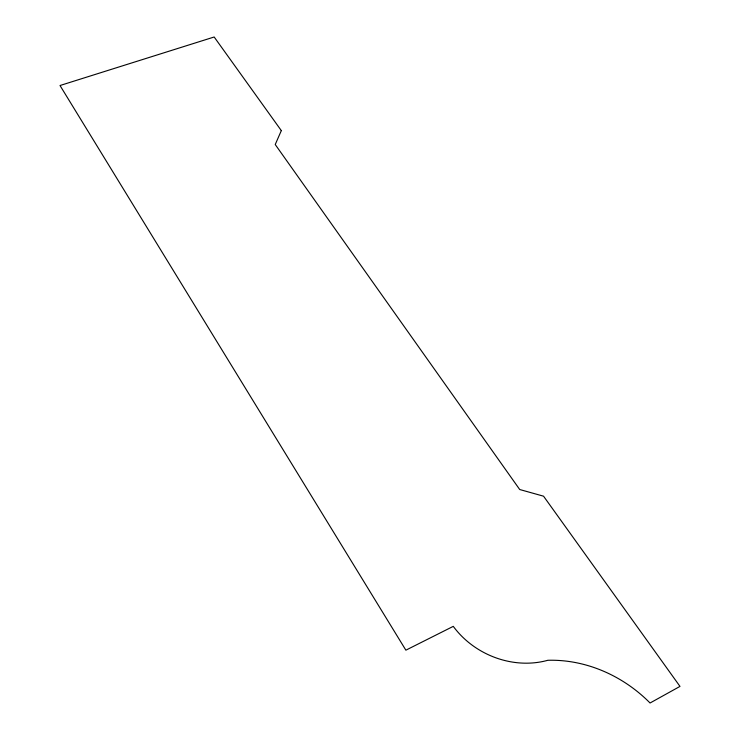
<?xml version="1.0" encoding="UTF-8"?>
<svg xmlns="http://www.w3.org/2000/svg" width="740" height="740" viewBox="0 0 740 740"><rect width="100%" height="100%" fill="white"/><g stroke="black" fill="none" stroke-linecap="round" stroke-linejoin="round"><path stroke-width="1.11" d="M281.32 130.61L275.234 144.531L519.711 489.519L543.548 496.188L679.986 686.396L650.062 703A132.238 116.735 44.7 0 0 547.831 660.284A81.067 70.291 26.3 0 1 453.278 626.355L405.871 650.173L60.014 85.516L214.174 37L281.32 130.61"/></g></svg>
